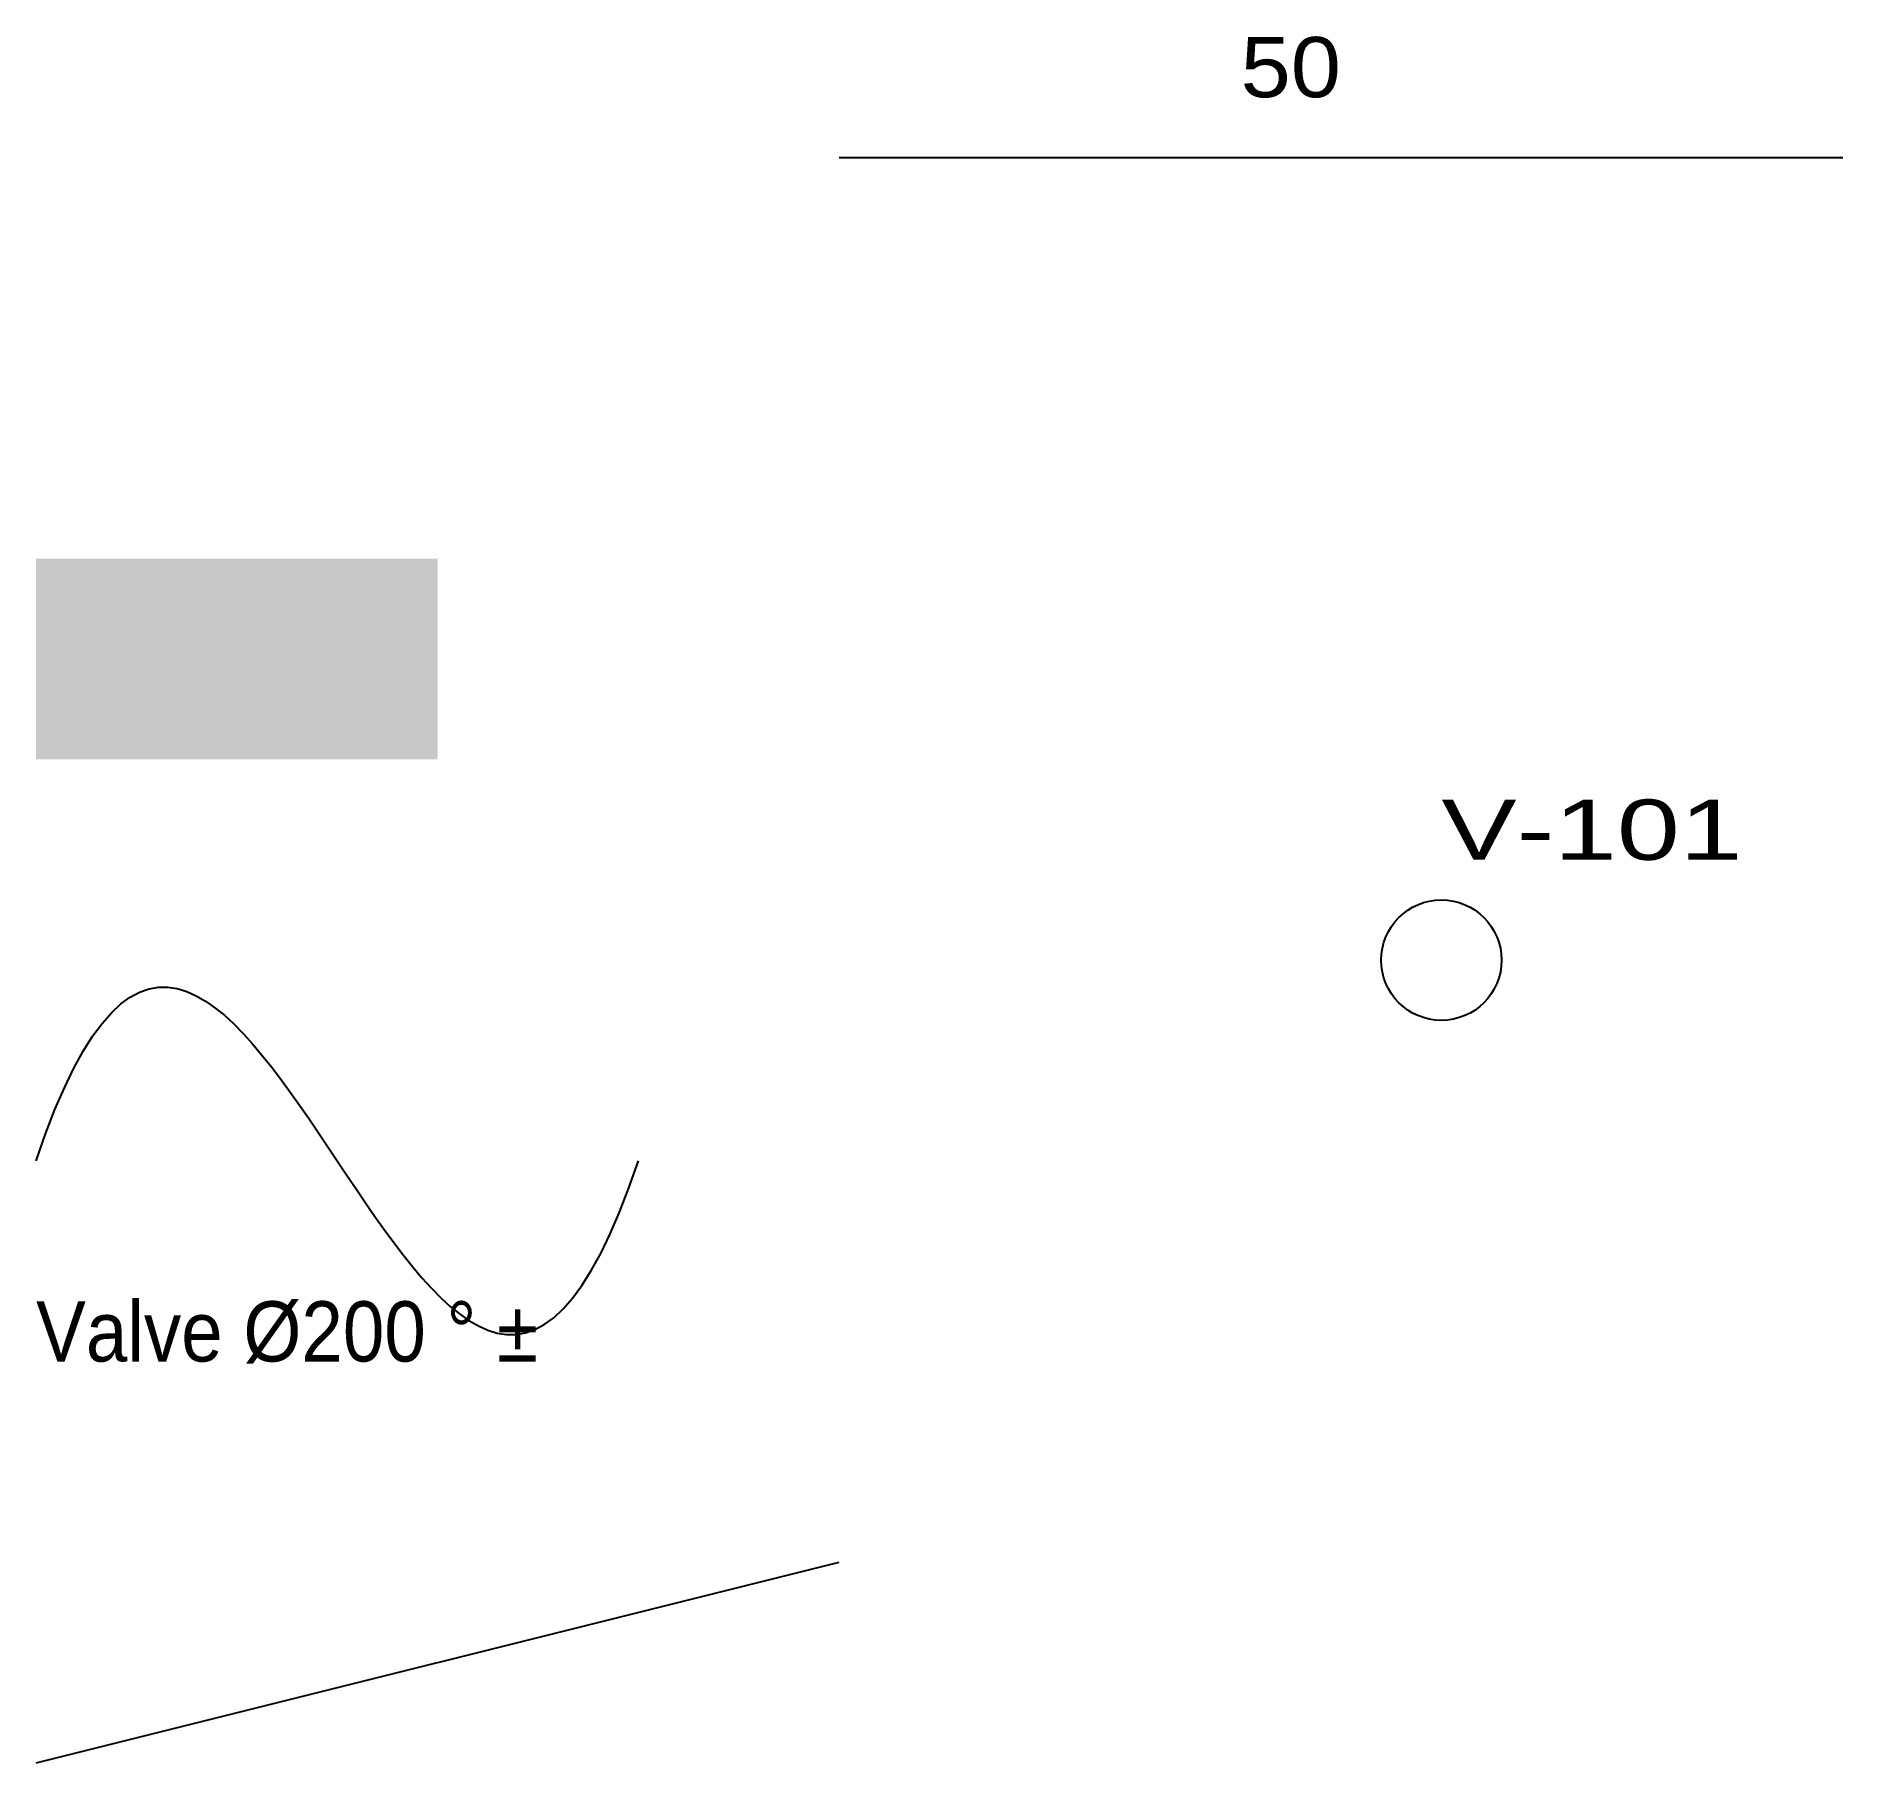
# Model space of a CAD drawing. Header units: millimetres. Extents: x 10 to 100, y 10 to 96.
import ezdxf
from ezdxf.enums import TextEntityAlignment as Align

# ---------------------------------------------------------------- set-up
doc = ezdxf.new("R2010")
doc.units = ezdxf.units.MM
doc.layers.get('0').update_dxf_attribs({"color": 254, "linetype": 'CONTINUOUS', "true_color": 0xd2dce6})
doc.styles.add('RV_D44C12BC', font='arial.ttf')
doc.dimstyles.get("Standard").update_dxf_attribs({"dimtxt": 2.5, "dimasz": 2.5, "dimexe": 1.25, "dimexo": 0.625, "dimtad": 0, "dimtih": 1, "dimtoh": 1, "dimdec": 4, "dimzin": 0, "dimdsep": 46, "dimtxsty": 'STANDARD', "dimcen": 0.09, "dimadec": 0, "dimazin": 0, "dimtfac": 1, "dimtdec": 4, "dimtofl": 0, "dimtmove": 0, "dimatfit": 3, "dimfxl": 1, "dimtolj": 1, "dimtzin": 0, "dimarcsym": 0})

# ---------------------------------------------------------------- blocks, each defined once
blk = doc.blocks.new('TEST')
at = {"color": 142, "lineweight": 25, "true_color": 0x186ea0}
blk.add_circle((0, 0), 3, dxfattribs=at)
blk = doc.blocks.new('*D1')
at = {"color": 142, "lineweight": 25, "true_color": 0x186ea0}
blk.add_line((50, 90), (100, 90), dxfattribs=at)
at = {"color": 142, "lineweight": 25, "true_color": 0x186ea0, "style": 'RV_D44C12BC'}
blk.add_text('50', height=3, dxfattribs=at).set_placement((70, 93), (75, 93), align=Align.FIT)

msp = doc.modelspace()

# ---------------------------------------------------------------- hatches: boundary and pattern name
at = {"lineweight": 25, "true_color": 0x186ea0}
msp.add_hatch(color=142, dxfattribs=at).paths.add_polyline_path([(10, 60), (30, 60), (30, 70), (10, 70)], flags=0)

# ---------------------------------------------------------------- linework, layer by layer
at = {"color": 142, "lineweight": 25, "true_color": 0x186ea0}
msp.add_line((10, 10), (50, 20), dxfattribs=at)
msp.add_open_spline([(10, 40), (20, 70), (30, 10), (40, 40)], degree=3, dxfattribs=at)

# ---------------------------------------------------------------- block references
ref = msp.add_blockref('TEST', (80, 50), dxfattribs=dict(at, rotation=20))
ref.add_attrib('TAG', 'V-101', dxfattribs={"color": 142, "lineweight": 25, "true_color": 0x186ea0, "height": 3, "style": 'RV_D44C12BC'}).set_placement((80, 55), (95, 55), align=Align.FIT)

# ---------------------------------------------------------------- texts
at = {"color": 142, "lineweight": 25, "true_color": 0x186ea0, "style": 'RV_D44C12BC'}
msp.add_text('Valve Ø200 ° ±', height=3, dxfattribs=at).set_placement((10, 30), (35, 30), align=Align.FIT)

# ---------------------------------------------------------------- dimensions: what is measured, and where the dimension line sits
at = {"color": 142, "lineweight": 25, "true_color": 0x186ea0}
dim = msp.add_aligned_dim(p1=(50, 80), p2=(100, 80), distance=10, text='50', dimstyle='STANDARD', dxfattribs=at)
dim.commit()
dim.dimension.update_dxf_attribs({"geometry": '*D1', "text_midpoint": (70, 93)})

doc.saveas('drawing.dxf')
